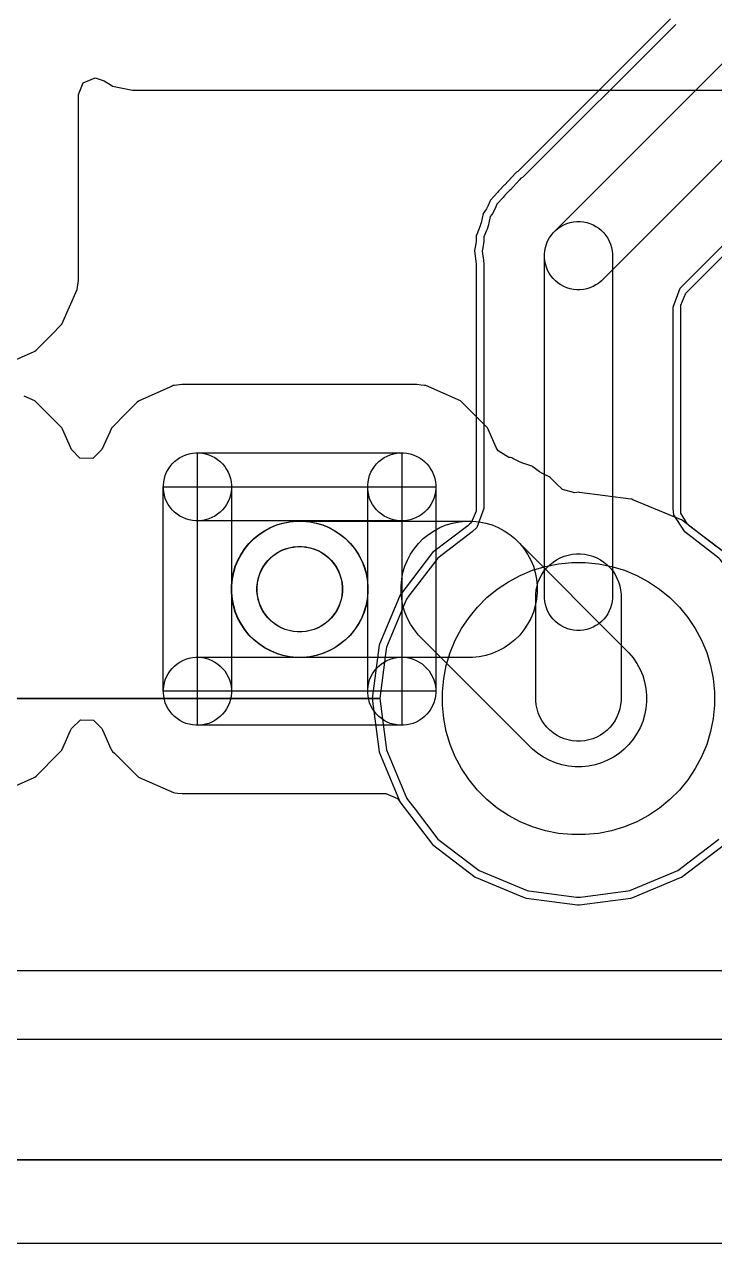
# Model space of a CAD drawing. Extents: x 124579 to 173950, y -108350 to -87650.
# Drawn here: x 144573 to 146600, y -104300 to -100721 of the extents above; entities that cross this region are included whole.
import ezdxf

# ---------------------------------------------------------------- set-up
doc = ezdxf.new("R2010")
doc.units = 0
doc.layers.add('L2D0_Cu1', color=1, linetype='CONTINUOUS')
doc.layers.add('L4D0_Cu2', color=2, linetype='CONTINUOUS')

msp = doc.modelspace()

# ---------------------------------------------------------------- linework, layer by layer
at = {"layer": 'L2D0_Cu1'}
for points in [[(144540.558, -101708.831), (144600.118, -101682.376), (144600.119, -101682.375), (144604.253, -101680.539), (144607.448, -101677.338), (144607.45, -101677.337), (144650.431, -101634.28), (144683.341, -101601.313), (144728.606, -101498.927), (144731.6, -101473.246), (144731.6, -100927.009), (144745.952, -100892.361), (144780.6, -100878.009), (144807.823, -100886.267), (144827.754, -100899.585), (144827.757, -100899.586), (144831.769, -100902.267), (144890.252, -100913.9), (147139.548, -100913.9)], [(146628.282, -102271.718), (146599.257, -102249.446), (146505.39, -102177.42), (146502.841, -102175.464), (146499.878, -102174.237), (146499.875, -102174.235), (146359.728, -102116.184), (146359.724, -102116.183), (146356.762, -102114.956), (146353.581, -102114.537), (146353.58, -102114.537), (146203.183, -102094.737), (146200, -102094.318), (146189.239, -102095.735), (146153.015, -102086.029), (146148.195, -102081.802), (146139.909, -102073.516), (146139.905, -102073.513), (146117.342, -102050.95), (146113.905, -102049.199), (146113.901, -102049.196), (146092.346, -102038.213), (146085.789, -102034.196), (146066.205, -102019.967), (146066.204, -102019.966), (146063.09, -102017.704), (146036.404, -102009.033), (146029.301, -102006.09), (146007.741, -101995.105), (146007.74, -101995.105), (146004.304, -101993.354), (146000.499, -101992.751), (146000.498, -101992.751), (145995.951, -101992.031), (145963.975, -101972.435), (145958.836, -101963.525), (145934.876, -101909.582), (145934.875, -101909.581), (145933.039, -101905.447), (145929.838, -101902.252), (145929.837, -101902.25), (145857.323, -101829.863), (145853.813, -101826.359), (145751.427, -101781.094), (145747.771, -101780.668), (145747.768, -101780.667), (145738.376, -101779.572), (145725.746, -101778.1), (145036.454, -101778.1), (145035.029, -101778.27), (145035.022, -101778.27), (145013.9, -101780.784), (145013.899, -101780.784), (145010.254, -101781.218), (145006.899, -101782.708), (145006.896, -101782.709), (144912.082, -101824.824), (144912.081, -101824.825), (144907.947, -101826.661), (144904.752, -101829.862), (144904.75, -101829.863), (144875.165, -101859.5), (144828.859, -101905.887), (144823.674, -101917.615), (144800.928, -101969.064), (144773.791, -101994.95), (144736.299, -101994.067), (144711.331, -101969.142), (144711.297, -101969.064), (144700.312, -101944.333), (144684.876, -101909.582), (144684.875, -101909.581), (144683.039, -101905.447), (144679.838, -101902.252), (144679.837, -101902.25), (144607.323, -101829.863), (144603.813, -101826.359), (144572.677, -101812.594)], [(144505.304, -102974.491), (144600.118, -102932.376), (144600.119, -102932.375), (144604.253, -102930.539), (144607.448, -102927.338), (144607.45, -102927.337), (144674.038, -102860.632), (144683.341, -102851.313), (144707.952, -102795.645), (144711.272, -102788.136), (144738.409, -102762.25), (144775.901, -102763.133), (144800.869, -102788.058), (144802.456, -102791.631), (144827.127, -102847.173), (144829.161, -102851.753), (144832.362, -102854.948), (144832.363, -102854.95), (144838.055, -102860.632), (144908.387, -102930.841), (145010.773, -102976.106), (145014.429, -102976.532), (145014.432, -102976.533), (145023.824, -102977.628), (145036.454, -102979.1), (145633.951, -102979.1), (145668.599, -102993.452), (145675.065, -103001.877), (145675.464, -103002.841), (145771.718, -103128.282), (145897.159, -103224.536), (145900.122, -103225.763), (145900.125, -103225.765), (146040.272, -103283.816), (146040.276, -103283.817), (146043.238, -103285.044), (146046.419, -103285.463), (146046.42, -103285.463), (146196.817, -103305.263), (146200, -103305.682), (146203.183, -103305.263), (146353.58, -103285.463), (146353.581, -103285.463), (146356.762, -103285.044), (146359.724, -103283.817), (146359.728, -103283.816), (146499.875, -103225.765), (146499.878, -103225.763), (146502.841, -103224.536), (146628.282, -103128.282)], [(148072.39, -103499.5), (135950.799, -103499.5)], [(135584.262, -103700), (148314.738, -103700)], [(148314.738, -104300), (135584.262, -104300)]]:
    msp.add_lwpolyline(points, dxfattribs=at)
for points in [[(145076.193, -102178.48), (145066.427, -102177.518), (145056.802, -102175.603), (145047.411, -102172.754), (145038.344, -102168.999), (145029.69, -102164.373), (145021.53, -102158.921), (145013.944, -102152.695), (145007.005, -102145.756), (145000.779, -102138.17), (144995.327, -102130.01), (144990.701, -102121.356), (144986.946, -102112.289), (144984.097, -102102.898), (144982.182, -102093.273), (144981.22, -102083.507), (144981.22, -102073.693), (144982.182, -102063.927), (144984.097, -102054.302), (144986.946, -102044.911), (144990.701, -102035.844), (144995.327, -102027.19), (145000.779, -102019.03), (145007.005, -102011.444), (145013.944, -102004.505), (145021.53, -101998.279), (145029.69, -101992.827), (145038.344, -101988.201), (145047.411, -101984.446), (145056.802, -101981.597), (145066.427, -101979.682), (145076.193, -101978.72), (145086.007, -101978.72), (145095.773, -101979.682), (145105.398, -101981.597), (145114.789, -101984.446), (145123.856, -101988.201), (145132.51, -101992.827), (145140.67, -101998.279), (145148.256, -102004.505), (145155.195, -102011.444), (145161.421, -102019.03), (145166.873, -102027.19), (145171.499, -102035.844), (145175.254, -102044.911), (145178.103, -102054.302), (145180.018, -102063.927), (145180.98, -102073.693), (145180.98, -102083.507), (145180.018, -102093.273), (145178.103, -102102.898), (145175.254, -102112.289), (145171.499, -102121.356), (145166.873, -102130.01), (145161.421, -102138.17), (145155.195, -102145.756), (145148.256, -102152.695), (145140.67, -102158.921), (145132.51, -102164.373), (145123.856, -102168.999), (145114.789, -102172.754), (145105.398, -102175.603), (145095.773, -102177.518), (145086.007, -102178.48)], [(145081.1, -102178.6), (145081.1, -101978.6), (145681.1, -101978.6), (145681.1, -102178.6)], [(145676.193, -102178.48), (145666.427, -102177.518), (145656.802, -102175.603), (145647.411, -102172.754), (145638.344, -102168.999), (145629.69, -102164.373), (145621.53, -102158.921), (145613.944, -102152.695), (145607.005, -102145.756), (145600.779, -102138.17), (145595.327, -102130.01), (145590.701, -102121.356), (145586.946, -102112.289), (145584.097, -102102.898), (145582.182, -102093.273), (145581.22, -102083.507), (145581.22, -102073.693), (145582.182, -102063.927), (145584.097, -102054.302), (145586.946, -102044.911), (145590.701, -102035.844), (145595.327, -102027.19), (145600.779, -102019.03), (145607.005, -102011.444), (145613.944, -102004.505), (145621.53, -101998.279), (145629.69, -101992.827), (145638.344, -101988.201), (145647.411, -101984.446), (145656.802, -101981.597), (145666.427, -101979.682), (145676.193, -101978.72), (145686.007, -101978.72), (145695.773, -101979.682), (145705.398, -101981.597), (145714.789, -101984.446), (145723.856, -101988.201), (145732.51, -101992.827), (145740.67, -101998.279), (145748.256, -102004.505), (145755.195, -102011.444), (145761.421, -102019.03), (145766.873, -102027.19), (145771.499, -102035.844), (145775.254, -102044.911), (145778.103, -102054.302), (145780.018, -102063.927), (145780.98, -102073.693), (145780.98, -102083.507), (145780.018, -102093.273), (145778.103, -102102.898), (145775.254, -102112.289), (145771.499, -102121.356), (145766.873, -102130.01), (145761.421, -102138.17), (145755.195, -102145.756), (145748.256, -102152.695), (145740.67, -102158.921), (145732.51, -102164.373), (145723.856, -102168.999), (145714.789, -102172.754), (145705.398, -102175.603), (145695.773, -102177.518), (145686.007, -102178.48)], [(144981.1, -102678.6), (144981.1, -102078.6), (145181.1, -102078.6), (145181.1, -102678.6)], [(145081.1, -102678.6), (145081.1, -102078.6), (145681.1, -102078.6), (145681.1, -102678.6)], [(145581.1, -102678.6), (145581.1, -102078.6), (145781.1, -102078.6), (145781.1, -102678.6)], [(145371.175, -102579), (145351.619, -102577.074), (145332.345, -102573.24), (145313.541, -102567.536), (145295.386, -102560.016), (145278.055, -102550.753), (145261.716, -102539.835), (145246.526, -102527.369), (145232.631, -102513.474), (145220.165, -102498.284), (145209.247, -102481.945), (145199.984, -102464.614), (145192.464, -102446.459), (145186.76, -102427.655), (145182.926, -102408.381), (145181, -102388.825), (145181, -102369.175), (145182.926, -102349.619), (145186.76, -102330.345), (145192.464, -102311.541), (145199.984, -102293.386), (145209.247, -102276.055), (145220.165, -102259.716), (145232.631, -102244.526), (145246.526, -102230.631), (145261.716, -102218.165), (145278.055, -102207.247), (145295.386, -102197.984), (145313.541, -102190.464), (145332.345, -102184.76), (145351.619, -102180.926), (145371.175, -102179), (145391.325, -102179), (145410.881, -102180.926), (145430.155, -102184.76), (145448.959, -102190.464), (145467.114, -102197.984), (145484.445, -102207.247), (145500.784, -102218.165), (145515.974, -102230.631), (145529.869, -102244.526), (145542.335, -102259.716), (145553.253, -102276.055), (145562.516, -102293.386), (145570.036, -102311.541), (145575.74, -102330.345), (145579.574, -102349.619), (145581.5, -102369.175), (145581.5, -102388.825), (145579.574, -102408.381), (145575.74, -102427.655), (145570.036, -102446.459), (145562.516, -102464.614), (145553.253, -102481.945), (145542.335, -102498.284), (145529.869, -102513.474), (145515.974, -102527.369), (145500.784, -102539.835), (145484.445, -102550.753), (145467.114, -102560.016), (145448.959, -102567.536), (145430.155, -102573.24), (145410.881, -102577.074), (145391.325, -102579)], [(145371.675, -102579), (145352.119, -102577.074), (145332.845, -102573.24), (145314.041, -102567.536), (145295.886, -102560.016), (145278.555, -102550.753), (145262.216, -102539.835), (145247.026, -102527.369), (145233.131, -102513.474), (145220.665, -102498.284), (145209.747, -102481.945), (145200.484, -102464.614), (145192.964, -102446.459), (145187.26, -102427.655), (145183.426, -102408.381), (145181.5, -102388.825), (145181.5, -102369.175), (145183.426, -102349.619), (145187.26, -102330.345), (145192.964, -102311.541), (145200.484, -102293.386), (145209.747, -102276.055), (145220.665, -102259.716), (145233.131, -102244.526), (145247.026, -102230.631), (145262.216, -102218.165), (145278.555, -102207.247), (145295.886, -102197.984), (145314.041, -102190.464), (145332.845, -102184.76), (145352.119, -102180.926), (145371.675, -102179), (145391.825, -102179), (145411.381, -102180.926), (145430.655, -102184.76), (145449.459, -102190.464), (145467.614, -102197.984), (145484.945, -102207.247), (145501.284, -102218.165), (145516.474, -102230.631), (145530.369, -102244.526), (145542.835, -102259.716), (145553.753, -102276.055), (145563.016, -102293.386), (145570.536, -102311.541), (145576.24, -102330.345), (145580.074, -102349.619), (145582, -102369.175), (145582, -102388.825), (145580.074, -102408.381), (145576.24, -102427.655), (145570.536, -102446.459), (145563.016, -102464.614), (145553.753, -102481.945), (145542.835, -102498.284), (145530.369, -102513.474), (145516.474, -102527.369), (145501.284, -102539.835), (145484.945, -102550.753), (145467.614, -102560.016), (145449.459, -102567.536), (145430.655, -102573.24), (145411.381, -102577.074), (145391.825, -102579)], [(145372.175, -102579), (145352.619, -102577.074), (145333.345, -102573.24), (145314.541, -102567.536), (145296.386, -102560.016), (145279.055, -102550.753), (145262.716, -102539.835), (145247.526, -102527.369), (145233.631, -102513.474), (145221.165, -102498.284), (145210.247, -102481.945), (145200.984, -102464.614), (145193.464, -102446.459), (145187.76, -102427.655), (145183.926, -102408.381), (145182, -102388.825), (145182, -102369.175), (145183.926, -102349.619), (145187.76, -102330.345), (145193.464, -102311.541), (145200.984, -102293.386), (145210.247, -102276.055), (145221.165, -102259.716), (145233.631, -102244.526), (145247.526, -102230.631), (145262.716, -102218.165), (145279.055, -102207.247), (145296.386, -102197.984), (145314.541, -102190.464), (145333.345, -102184.76), (145352.619, -102180.926), (145372.175, -102179), (145888.825, -102179), (145908.381, -102180.926), (145927.655, -102184.76), (145946.459, -102190.464), (145964.614, -102197.984), (145981.945, -102207.247), (145998.284, -102218.165), (146013.474, -102230.631), (146027.369, -102244.526), (146039.835, -102259.716), (146050.753, -102276.055), (146060.016, -102293.386), (146067.536, -102311.541), (146073.24, -102330.345), (146077.074, -102349.619), (146079, -102369.175), (146079, -102388.825), (146077.074, -102408.381), (146073.24, -102427.655), (146067.536, -102446.459), (146060.016, -102464.614), (146050.753, -102481.945), (146039.835, -102498.284), (146027.369, -102513.474), (146013.474, -102527.369), (145998.284, -102539.835), (145981.945, -102550.753), (145964.614, -102560.016), (145946.459, -102567.536), (145927.655, -102573.24), (145908.381, -102577.074), (145888.825, -102579)], [(146190.175, -102900), (146170.619, -102898.074), (146151.345, -102894.24), (146132.541, -102888.536), (146114.386, -102881.016), (146097.055, -102871.753), (146080.716, -102860.835), (146065.526, -102848.369), (145730.631, -102513.474), (145718.165, -102498.284), (145707.247, -102481.945), (145697.984, -102464.614), (145690.464, -102446.459), (145684.76, -102427.655), (145680.926, -102408.381), (145679, -102388.825), (145679, -102369.175), (145680.926, -102349.619), (145684.76, -102330.345), (145690.464, -102311.541), (145697.984, -102293.386), (145707.247, -102276.055), (145718.165, -102259.716), (145730.631, -102244.526), (145744.526, -102230.631), (145759.716, -102218.165), (145776.055, -102207.247), (145793.386, -102197.984), (145811.541, -102190.464), (145830.345, -102184.76), (145849.619, -102180.926), (145869.175, -102179), (145888.825, -102179), (145908.381, -102180.926), (145927.655, -102184.76), (145946.459, -102190.464), (145964.614, -102197.984), (145981.945, -102207.247), (145998.284, -102218.165), (146013.474, -102230.631), (146348.369, -102565.526), (146360.835, -102580.716), (146371.753, -102597.055), (146381.016, -102614.386), (146388.536, -102632.541), (146394.24, -102651.345), (146398.074, -102670.619), (146400, -102690.175), (146400, -102709.825), (146398.074, -102729.381), (146394.24, -102748.655), (146388.536, -102767.459), (146381.016, -102785.614), (146371.753, -102802.945), (146360.835, -102819.284), (146348.369, -102834.474), (146334.474, -102848.369), (146319.284, -102860.835), (146302.945, -102871.753), (146285.614, -102881.016), (146267.459, -102888.536), (146248.655, -102894.24), (146229.381, -102898.074), (146209.825, -102900)], [(145374.859, -102504), (145362.637, -102502.796), (145350.591, -102500.4), (145338.838, -102496.835), (145327.491, -102492.135), (145316.66, -102486.345), (145306.448, -102479.522), (145296.954, -102471.731), (145288.269, -102463.046), (145280.478, -102453.552), (145273.655, -102443.34), (145267.865, -102432.509), (145263.165, -102421.162), (145259.6, -102409.409), (145257.204, -102397.363), (145256, -102385.141), (145256, -102372.859), (145257.204, -102360.637), (145259.6, -102348.591), (145263.165, -102336.838), (145267.865, -102325.491), (145273.655, -102314.66), (145280.478, -102304.448), (145288.269, -102294.954), (145296.954, -102286.269), (145306.448, -102278.478), (145316.66, -102271.655), (145327.491, -102265.865), (145338.838, -102261.165), (145350.591, -102257.6), (145362.637, -102255.204), (145374.859, -102254), (145387.641, -102254), (145399.863, -102255.204), (145411.909, -102257.6), (145423.662, -102261.165), (145435.009, -102265.865), (145445.84, -102271.655), (145456.052, -102278.478), (145465.546, -102286.269), (145474.231, -102294.954), (145482.022, -102304.448), (145488.845, -102314.66), (145494.635, -102325.491), (145499.335, -102336.838), (145502.9, -102348.591), (145505.296, -102360.637), (145506.5, -102372.859), (145506.5, -102385.141), (145505.296, -102397.363), (145502.9, -102409.409), (145499.335, -102421.162), (145494.635, -102432.509), (145488.845, -102443.34), (145482.022, -102453.552), (145474.231, -102463.046), (145465.546, -102471.731), (145456.052, -102479.522), (145445.84, -102486.345), (145435.009, -102492.135), (145423.662, -102496.835), (145411.909, -102500.4), (145399.863, -102502.796), (145387.641, -102504)], [(145375.359, -102504), (145363.137, -102502.796), (145351.091, -102500.4), (145339.338, -102496.835), (145327.991, -102492.135), (145317.16, -102486.345), (145306.948, -102479.522), (145297.454, -102471.731), (145288.369, -102462.646), (145280.578, -102453.152), (145273.755, -102442.94), (145267.965, -102432.109), (145263.265, -102420.762), (145259.7, -102409.009), (145257.304, -102396.963), (145256.1, -102384.741), (145256.1, -102372.459), (145257.304, -102360.237), (145259.7, -102348.191), (145263.265, -102336.438), (145267.965, -102325.091), (145273.755, -102314.26), (145280.578, -102304.048), (145288.369, -102294.554), (145297.054, -102285.869), (145306.548, -102278.078), (145316.76, -102271.255), (145327.591, -102265.465), (145338.938, -102260.765), (145350.691, -102257.2), (145362.737, -102254.804), (145374.959, -102253.6), (145387.241, -102253.6), (145399.463, -102254.804), (145411.509, -102257.2), (145423.262, -102260.765), (145434.609, -102265.465), (145445.44, -102271.255), (145455.652, -102278.078), (145465.146, -102285.869), (145474.231, -102294.954), (145482.022, -102304.448), (145488.845, -102314.66), (145494.635, -102325.491), (145499.335, -102336.838), (145502.9, -102348.591), (145505.296, -102360.637), (145506.5, -102372.859), (145506.5, -102385.141), (145505.296, -102397.363), (145502.9, -102409.409), (145499.335, -102421.162), (145494.635, -102432.509), (145488.845, -102443.34), (145482.022, -102453.552), (145474.231, -102463.046), (145465.546, -102471.731), (145456.052, -102479.522), (145445.84, -102486.345), (145435.009, -102492.135), (145423.662, -102496.835), (145411.909, -102500.4), (145399.863, -102502.796), (145387.641, -102504)], [(145375.359, -102504), (145363.137, -102502.796), (145351.091, -102500.4), (145339.338, -102496.835), (145327.991, -102492.135), (145317.16, -102486.345), (145306.948, -102479.522), (145297.454, -102471.731), (145288.769, -102463.046), (145280.978, -102453.552), (145274.155, -102443.34), (145268.365, -102432.509), (145263.665, -102421.162), (145260.1, -102409.409), (145257.704, -102397.363), (145256.5, -102385.141), (145256.5, -102372.859), (145257.704, -102360.637), (145260.1, -102348.591), (145263.665, -102336.838), (145268.365, -102325.491), (145274.155, -102314.66), (145280.978, -102304.448), (145288.769, -102294.954), (145297.454, -102286.269), (145306.948, -102278.478), (145317.16, -102271.655), (145327.991, -102265.865), (145339.338, -102261.165), (145351.091, -102257.6), (145363.137, -102255.204), (145375.359, -102254), (145388.141, -102254), (145400.363, -102255.204), (145412.409, -102257.6), (145424.162, -102261.165), (145435.509, -102265.865), (145446.34, -102271.655), (145456.552, -102278.478), (145466.046, -102286.269), (145474.731, -102294.954), (145482.522, -102304.448), (145489.345, -102314.66), (145495.135, -102325.491), (145499.835, -102336.838), (145503.4, -102348.591), (145505.796, -102360.637), (145507, -102372.859), (145507, -102385.141), (145505.796, -102397.363), (145503.4, -102409.409), (145499.835, -102421.162), (145495.135, -102432.509), (145489.345, -102443.34), (145482.522, -102453.552), (145474.731, -102463.046), (145466.046, -102471.731), (145456.552, -102479.522), (145446.34, -102486.345), (145435.509, -102492.135), (145424.162, -102496.835), (145412.409, -102500.4), (145400.363, -102502.796), (145388.141, -102504)], [(146180.373, -103099.518), (146141.308, -103095.671), (146102.808, -103088.013), (146065.244, -103076.618), (146028.978, -103061.596), (145994.359, -103043.091), (145961.72, -103021.283), (145931.376, -102996.38), (145903.62, -102968.624), (145878.717, -102938.28), (145856.909, -102905.641), (145838.404, -102871.022), (145823.382, -102834.756), (145811.987, -102797.192), (145804.329, -102758.692), (145800.482, -102719.627), (145800.482, -102680.373), (145804.329, -102641.308), (145811.987, -102602.808), (145823.382, -102565.244), (145838.404, -102528.978), (145856.909, -102494.359), (145878.717, -102461.72), (145903.62, -102431.376), (145931.376, -102403.62), (145961.72, -102378.717), (145994.359, -102356.909), (146028.978, -102338.404), (146065.244, -102323.382), (146102.808, -102311.987), (146141.308, -102304.329), (146180.373, -102300.482), (146219.627, -102300.482), (146258.692, -102304.329), (146297.192, -102311.987), (146334.756, -102323.382), (146371.022, -102338.404), (146405.641, -102356.909), (146438.28, -102378.717), (146468.624, -102403.62), (146496.38, -102431.376), (146521.283, -102461.72), (146543.091, -102494.359), (146561.596, -102528.978), (146576.618, -102565.244), (146588.013, -102602.808), (146595.671, -102641.308), (146599.518, -102680.373), (146599.518, -102719.627), (146595.671, -102758.692), (146588.013, -102797.192), (146576.618, -102834.756), (146561.596, -102871.022), (146543.091, -102905.641), (146521.283, -102938.28), (146496.38, -102968.624), (146468.624, -102996.38), (146438.28, -103021.283), (146405.641, -103043.091), (146371.022, -103061.596), (146334.756, -103076.618), (146297.192, -103088.013), (146258.692, -103095.671), (146219.627, -103099.518)], [(145076.193, -102778.48), (145066.427, -102777.518), (145056.802, -102775.603), (145047.411, -102772.754), (145038.344, -102768.999), (145029.69, -102764.373), (145021.53, -102758.921), (145013.944, -102752.695), (145007.005, -102745.756), (145000.779, -102738.17), (144995.327, -102730.01), (144990.701, -102721.356), (144986.946, -102712.289), (144984.097, -102702.898), (144982.182, -102693.273), (144981.22, -102683.507), (144981.22, -102673.693), (144982.182, -102663.927), (144984.097, -102654.302), (144986.946, -102644.911), (144990.701, -102635.844), (144995.327, -102627.19), (145000.779, -102619.03), (145007.005, -102611.444), (145013.944, -102604.505), (145021.53, -102598.279), (145029.69, -102592.827), (145038.344, -102588.201), (145047.411, -102584.446), (145056.802, -102581.597), (145066.427, -102579.682), (145076.193, -102578.72), (145086.007, -102578.72), (145095.773, -102579.682), (145105.398, -102581.597), (145114.789, -102584.446), (145123.856, -102588.201), (145132.51, -102592.827), (145140.67, -102598.279), (145148.256, -102604.505), (145155.195, -102611.444), (145161.421, -102619.03), (145166.873, -102627.19), (145171.499, -102635.844), (145175.254, -102644.911), (145178.103, -102654.302), (145180.018, -102663.927), (145180.98, -102673.693), (145180.98, -102683.507), (145180.018, -102693.273), (145178.103, -102702.898), (145175.254, -102712.289), (145171.499, -102721.356), (145166.873, -102730.01), (145161.421, -102738.17), (145155.195, -102745.756), (145148.256, -102752.695), (145140.67, -102758.921), (145132.51, -102764.373), (145123.856, -102768.999), (145114.789, -102772.754), (145105.398, -102775.603), (145095.773, -102777.518), (145086.007, -102778.48)], [(145081.1, -102778.6), (145081.1, -102578.6), (145681.1, -102578.6), (145681.1, -102778.6)], [(145676.193, -102778.48), (145666.427, -102777.518), (145656.802, -102775.603), (145647.411, -102772.754), (145638.344, -102768.999), (145629.69, -102764.373), (145621.53, -102758.921), (145613.944, -102752.695), (145607.005, -102745.756), (145600.779, -102738.17), (145595.327, -102730.01), (145590.701, -102721.356), (145586.946, -102712.289), (145584.097, -102702.898), (145582.182, -102693.273), (145581.22, -102683.507), (145581.22, -102673.693), (145582.182, -102663.927), (145584.097, -102654.302), (145586.946, -102644.911), (145590.701, -102635.844), (145595.327, -102627.19), (145600.779, -102619.03), (145607.005, -102611.444), (145613.944, -102604.505), (145621.53, -102598.279), (145629.69, -102592.827), (145638.344, -102588.201), (145647.411, -102584.446), (145656.802, -102581.597), (145666.427, -102579.682), (145676.193, -102578.72), (145686.007, -102578.72), (145695.773, -102579.682), (145705.398, -102581.597), (145714.789, -102584.446), (145723.856, -102588.201), (145732.51, -102592.827), (145740.67, -102598.279), (145748.256, -102604.505), (145755.195, -102611.444), (145761.421, -102619.03), (145766.873, -102627.19), (145771.499, -102635.844), (145775.254, -102644.911), (145778.103, -102654.302), (145780.018, -102663.927), (145780.98, -102673.693), (145780.98, -102683.507), (145780.018, -102693.273), (145778.103, -102702.898), (145775.254, -102712.289), (145771.499, -102721.356), (145766.873, -102730.01), (145761.421, -102738.17), (145755.195, -102745.756), (145748.256, -102752.695), (145740.67, -102758.921), (145732.51, -102764.373), (145723.856, -102768.999), (145714.789, -102772.754), (145705.398, -102775.603), (145695.773, -102777.518), (145686.007, -102778.48)]]:
    msp.add_lwpolyline(points, close=True, dxfattribs=at)
at = {"layer": 'L4D0_Cu2'}
for points in [[(146470.579, -100704.449), (146026.85, -101148.179), (146021.673, -101152.648), (146017.731, -101154.575), (146014.655, -101157.891), (145983.44, -101191.541), (145982.164, -101192.865), (145967.752, -101207.277), (145966.478, -101209.134), (145965.533, -101210.271), (145962.21, -101214.427), (145941.599, -101236.646), (145939.925, -101240.841), (145939.921, -101240.848), (145935.269, -101252.509), (145930.166, -101262.067), (145920.508, -101276.146), (145913.938, -101303.834), (145913.512, -101305.628), (145911.347, -101312.473), (145901.401, -101337.403), (145900.117, -101340.622), (145899.5, -101346.915), (145899.5, -101358.936), (145898.176, -101370.25), (145894.66, -101385.066), (145899.052, -101417.338), (145899.5, -101423.946), (145899.5, -102149.504), (145885.148, -102184.152), (145880.329, -102188.378), (145874.899, -102192.545), (145771.718, -102271.718), (145675.464, -102397.159), (145674.237, -102400.122), (145674.235, -102400.125), (145616.184, -102540.272), (145616.183, -102540.276), (145614.956, -102543.238), (145594.318, -102700), (136100.5, -102700)], [(146485.562, -100720.862), (146038.41, -101168.014), (146035.296, -101170.702), (146031.196, -101172.706), (146025.766, -101178.56), (146025.763, -101178.562), (145999.972, -101206.365), (145997.721, -101208.703), (145984.908, -101221.516), (145982.652, -101224.804), (145982.3, -101225.228), (145979.19, -101228.769), (145960.689, -101248.714), (145957.73, -101256.131), (145957.728, -101256.134), (145956.525, -101259.149), (145947.514, -101276.025), (145945.672, -101278.709), (145945.669, -101278.716), (145941.155, -101285.296), (145936.903, -101303.214), (145935.372, -101309.666), (145931.551, -101321.748), (145929.891, -101325.91), (145922.271, -101345.008), (145921.7, -101350.832), (145921.7, -101357.154), (145919.363, -101377.127), (145917.217, -101386.17), (145918.294, -101394.083), (145920.91, -101413.304), (145921.7, -101424.969), (145921.7, -102141.959), (145901.463, -102197.56), (145887.858, -102210.584), (145787.552, -102287.552), (145784.099, -102292.052), (145702.09, -102398.928), (145694.856, -102408.355), (145636.585, -102549.033), (145635.845, -102554.652), (145635.845, -102554.653), (145633.825, -102569.999), (145616.71, -102700), (136078.3, -102700)], [(146774.184, -100967.237), (146267.237, -101474.184), (146259.642, -101480.418), (146251.472, -101485.876), (146242.807, -101490.508), (146233.73, -101494.268), (146224.327, -101497.12), (146214.691, -101499.037), (146204.913, -101500), (146195.087, -101500), (146185.309, -101499.037), (146175.673, -101497.12), (146166.27, -101494.268), (146157.193, -101490.508), (146148.528, -101485.876), (146140.358, -101480.418), (146132.763, -101474.184), (146125.816, -101467.237), (146119.582, -101459.642), (146114.124, -101451.472), (146109.492, -101442.807), (146105.732, -101433.73), (146102.88, -101424.327), (146100.963, -101414.691), (146100, -101404.913), (146100, -101395.087), (146100.963, -101385.309), (146102.88, -101375.673), (146105.732, -101366.27), (146109.492, -101357.193), (146114.124, -101348.528), (146119.582, -101340.358), (146125.816, -101332.763), (146632.763, -100825.816)], [(153700, -102569.999), (146766.175, -102569.999), (146764.155, -102554.653), (146764.155, -102554.652), (146763.415, -102549.033), (146705.144, -102408.355), (146697.911, -102398.928), (146615.901, -102292.052), (146612.448, -102287.552), (146512.142, -102210.584), (146480.35, -102160.681), (146478.3, -102141.959), (146478.3, -101551.106), (146498.537, -101495.505), (146503.635, -101489.941), (146789.94, -101203.635), (146843.566, -101178.629), (146851.105, -101178.3), (153835.201, -101178.3)], [(146628.282, -102271.718), (146525.102, -102192.545), (146519.671, -102188.378), (146500.919, -102155.9), (146500.5, -102149.504), (146500.5, -101544.767), (146514.852, -101510.119), (146810.119, -101214.852)], [(136078.3, -102700), (145616.71, -102700), (145636.585, -102850.967), (145694.856, -102991.645), (145698.307, -102996.143), (145698.308, -102996.144), (145720.257, -103024.748), (145787.552, -103112.448), (145908.355, -103205.144), (146049.033, -103263.415), (146054.652, -103264.155), (146054.653, -103264.155), (146194.379, -103282.55), (146200, -103283.29), (146205.621, -103282.55), (146345.347, -103264.155), (146345.348, -103264.155), (146350.967, -103263.415), (146491.645, -103205.144), (146612.448, -103112.448)], [(136100.5, -102700), (145594.318, -102700), (145614.956, -102856.762), (145616.183, -102859.724), (145616.184, -102859.728), (145674.235, -102999.875), (145675.464, -103002.841), (145771.718, -103128.282), (145897.159, -103224.536), (145900.122, -103225.763), (145900.125, -103225.765), (146040.272, -103283.816), (146040.276, -103283.817), (146043.238, -103285.044), (146046.419, -103285.463), (146046.42, -103285.463), (146196.817, -103305.263), (146200, -103305.682), (146203.183, -103305.263), (146353.58, -103285.463), (146353.581, -103285.463), (146356.762, -103285.044), (146359.724, -103283.817), (146359.728, -103283.816), (146499.875, -103225.765), (146499.878, -103225.763), (146502.841, -103224.536), (146628.282, -103128.282)], [(160499.5, -104053.834), (136198.595, -104053.834)], [(136198.595, -104053.834), (160499.5, -104053.834)]]:
    msp.add_lwpolyline(points, dxfattribs=at)
for points in [[(146195.087, -102500), (146185.309, -102499.037), (146175.673, -102497.12), (146166.27, -102494.268), (146157.193, -102490.508), (146148.528, -102485.876), (146140.358, -102480.418), (146132.763, -102474.184), (146125.816, -102467.237), (146119.582, -102459.642), (146114.124, -102451.472), (146109.492, -102442.807), (146105.732, -102433.73), (146102.88, -102424.327), (146100.963, -102414.691), (146100, -102404.913), (146100, -101395.087), (146100.963, -101385.309), (146102.88, -101375.673), (146105.732, -101366.27), (146109.492, -101357.193), (146114.124, -101348.528), (146119.582, -101340.358), (146125.816, -101332.763), (146132.763, -101325.816), (146140.358, -101319.582), (146148.528, -101314.124), (146157.193, -101309.492), (146166.27, -101305.732), (146175.673, -101302.88), (146185.309, -101300.963), (146195.087, -101300), (146204.913, -101300), (146214.691, -101300.963), (146224.327, -101302.88), (146233.73, -101305.732), (146242.807, -101309.492), (146251.472, -101314.124), (146259.642, -101319.582), (146267.237, -101325.816), (146274.184, -101332.763), (146280.418, -101340.358), (146285.876, -101348.528), (146290.508, -101357.193), (146294.268, -101366.27), (146297.12, -101375.673), (146299.037, -101385.309), (146300, -101395.087), (146300, -102404.913), (146299.037, -102414.691), (146297.12, -102424.327), (146294.268, -102433.73), (146290.508, -102442.807), (146285.876, -102451.472), (146280.418, -102459.642), (146274.184, -102467.237), (146267.237, -102474.184), (146259.642, -102480.418), (146251.472, -102485.876), (146242.807, -102490.508), (146233.73, -102494.268), (146224.327, -102497.12), (146214.691, -102499.037), (146204.913, -102500)], [(146193.859, -102825), (146181.637, -102823.796), (146169.591, -102821.4), (146157.838, -102817.835), (146146.491, -102813.135), (146135.66, -102807.345), (146125.448, -102800.522), (146115.954, -102792.731), (146107.269, -102784.046), (146099.478, -102774.552), (146092.655, -102764.34), (146086.865, -102753.509), (146082.165, -102742.162), (146078.6, -102730.409), (146076.204, -102718.363), (146075, -102706.141), (146075, -102393.859), (146076.204, -102381.637), (146078.6, -102369.591), (146082.165, -102357.838), (146086.865, -102346.491), (146092.655, -102335.66), (146099.478, -102325.448), (146107.269, -102315.954), (146115.954, -102307.269), (146125.448, -102299.478), (146135.66, -102292.655), (146146.491, -102286.865), (146157.838, -102282.165), (146169.591, -102278.6), (146181.637, -102276.204), (146193.859, -102275), (146206.141, -102275), (146218.363, -102276.204), (146230.409, -102278.6), (146242.162, -102282.165), (146253.509, -102286.865), (146264.34, -102292.655), (146274.552, -102299.478), (146284.046, -102307.269), (146292.731, -102315.954), (146300.522, -102325.448), (146307.345, -102335.66), (146313.135, -102346.491), (146317.835, -102357.838), (146321.4, -102369.591), (146323.796, -102381.637), (146325, -102393.859), (146325, -102706.141), (146323.796, -102718.363), (146321.4, -102730.409), (146317.835, -102742.162), (146313.135, -102753.509), (146307.345, -102764.34), (146300.522, -102774.552), (146292.731, -102784.046), (146284.046, -102792.731), (146274.552, -102800.522), (146264.34, -102807.345), (146253.509, -102813.135), (146242.162, -102817.835), (146230.409, -102821.4), (146218.363, -102823.796), (146206.141, -102825)], [(146180.373, -103099.518), (146141.308, -103095.671), (146102.808, -103088.013), (146065.244, -103076.618), (146028.978, -103061.596), (145994.359, -103043.091), (145961.72, -103021.283), (145931.376, -102996.38), (145903.62, -102968.624), (145878.717, -102938.28), (145856.909, -102905.641), (145838.404, -102871.022), (145823.382, -102834.756), (145811.987, -102797.192), (145804.329, -102758.692), (145800.482, -102719.627), (145800.482, -102680.373), (145804.329, -102641.308), (145811.987, -102602.808), (145823.382, -102565.244), (145838.404, -102528.978), (145856.909, -102494.359), (145878.717, -102461.72), (145903.62, -102431.376), (145931.376, -102403.62), (145961.72, -102378.717), (145994.359, -102356.909), (146028.978, -102338.404), (146065.244, -102323.382), (146102.808, -102311.987), (146141.308, -102304.329), (146180.373, -102300.482), (146219.627, -102300.482), (146258.692, -102304.329), (146297.192, -102311.987), (146334.756, -102323.382), (146371.022, -102338.404), (146405.641, -102356.909), (146438.28, -102378.717), (146468.624, -102403.62), (146496.38, -102431.376), (146521.283, -102461.72), (146543.091, -102494.359), (146561.596, -102528.978), (146576.618, -102565.244), (146588.013, -102602.808), (146595.671, -102641.308), (146599.518, -102680.373), (146599.518, -102719.627), (146595.671, -102758.692), (146588.013, -102797.192), (146576.618, -102834.756), (146561.596, -102871.022), (146543.091, -102905.641), (146521.283, -102938.28), (146496.38, -102968.624), (146468.624, -102996.38), (146438.28, -103021.283), (146405.641, -103043.091), (146371.022, -103061.596), (146334.756, -103076.618), (146297.192, -103088.013), (146258.692, -103095.671), (146219.627, -103099.518)]]:
    msp.add_lwpolyline(points, close=True, dxfattribs=at)

doc.saveas('drawing.dxf')
